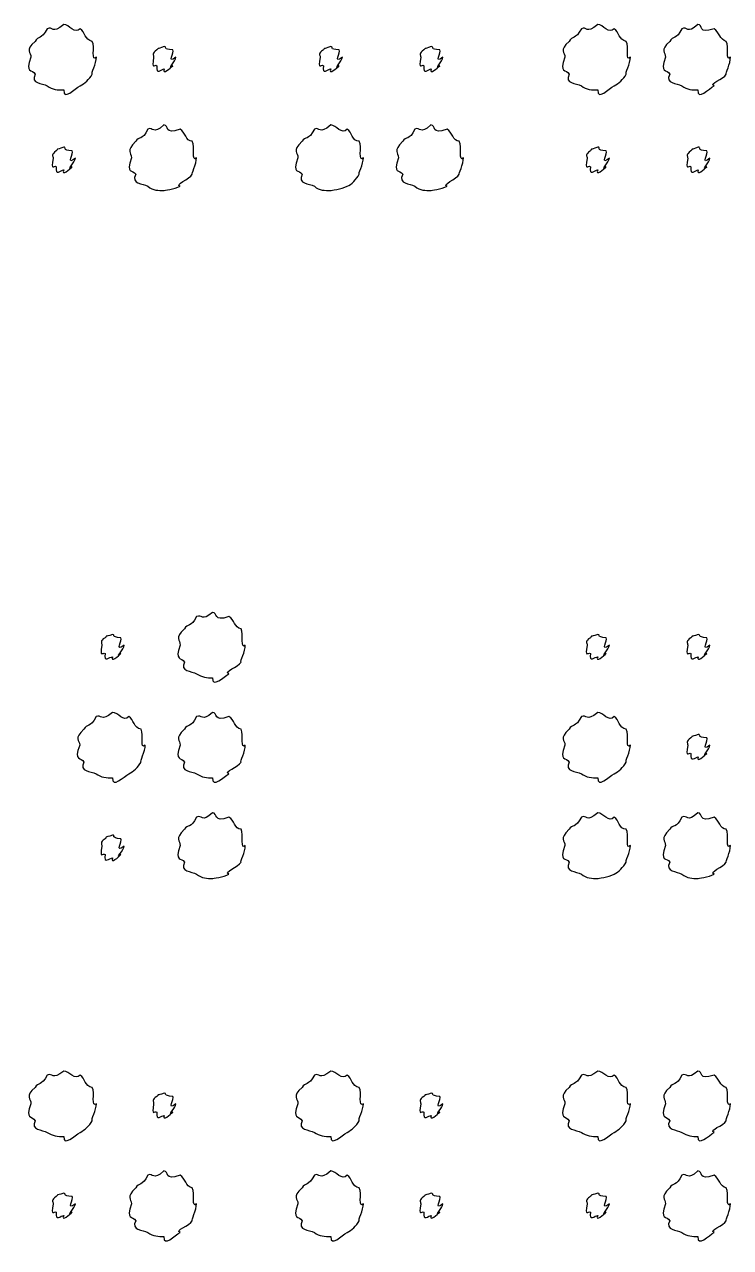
# Model space of a CAD drawing. Header units: millimetres. Extents: x -178 to -32, y 41 to 266.
# Drawn here: x -39.4 to -32.04, y 211.79 to 224.54 of the extents above; entities that cross this region are included whole.
import ezdxf

# ---------------------------------------------------------------- set-up
doc = ezdxf.new("R2010")
doc.units = ezdxf.units.MM
doc.layers.get('0').update_dxf_attribs({"linetype": 'CONTINUOUS'})

msp = doc.modelspace()

# ---------------------------------------------------------------- linework, layer by layer
at = {"color": 0}
for p, q in [((-38.9883, 224.536), (-38.9883, 224.536)), ((-33.4239, 224.536), (-33.4239, 224.536)), ((-32.3821, 224.536), (-32.3821, 224.536)), ((-37.9413, 224.305), (-37.9413, 224.305)), ((-36.2063, 224.305), (-36.2063, 224.305)), ((-35.1588, 224.305), (-35.1588, 224.305)), ((-37.9465, 223.489), (-37.9465, 223.489)), ((-36.2063, 223.489), (-36.2063, 223.489)), ((-35.1644, 223.489), (-35.1644, 223.489)), ((-38.9883, 223.257), (-38.9883, 223.257)), ((-33.4239, 223.257), (-33.4239, 223.257)), ((-32.3766, 223.257), (-32.3766, 223.257)), ((-37.4382, 218.408), (-37.4382, 218.408)), ((-38.4799, 218.176), (-38.4799, 218.176)), ((-33.4239, 218.176), (-33.4239, 218.176)), ((-32.3766, 218.176), (-32.3766, 218.176)), ((-38.4799, 217.366), (-38.4799, 217.366)), ((-37.4382, 217.366), (-37.4382, 217.366)), ((-33.4239, 217.366), (-33.4239, 217.366)), ((-32.3766, 217.135), (-32.3766, 217.135)), ((-37.4382, 216.319), (-37.4382, 216.319)), ((-33.4239, 216.319), (-33.4239, 216.319)), ((-32.3821, 216.319), (-32.3821, 216.319)), ((-38.4799, 216.087), (-38.4799, 216.087)), ((-38.9883, 213.628), (-38.9883, 213.628)), ((-36.2063, 213.628), (-36.2063, 213.628)), ((-33.4239, 213.628), (-33.4239, 213.628)), ((-32.3821, 213.628), (-32.3821, 213.628)), ((-37.9413, 213.396), (-37.9413, 213.396)), ((-35.1588, 213.396), (-35.1588, 213.396)), ((-37.9465, 212.586), (-37.9465, 212.586)), ((-36.2063, 212.586), (-36.2063, 212.586)), ((-32.3821, 212.586), (-32.3821, 212.586)), ((-38.9883, 212.354), (-38.9883, 212.354)), ((-35.1588, 212.354), (-35.1588, 212.354)), ((-33.4239, 212.354), (-33.4239, 212.354))]:
    msp.add_line(p, q, dxfattribs=at)
for points in [[(-38.9883, 224.536), (-39.1111, 224.429), (-39.104, 224.521), (-39.1594, 224.492)], [(-38.8175, 224.492), (-38.8754, 224.429), (-38.929, 224.536), (-38.9883, 224.536)], [(-33.4239, 224.536), (-33.5465, 224.429), (-33.5396, 224.521), (-33.5947, 224.492)], [(-33.253, 224.492), (-33.3109, 224.429), (-33.3646, 224.536), (-33.4239, 224.536)], [(-32.3821, 224.536), (-32.4951, 224.429), (-32.4923, 224.521), (-32.5475, 224.492)], [(-32.2112, 224.492), (-32.3821, 224.429), (-32.3228, 224.536), (-32.3821, 224.536)], [(-39.1594, 224.492), (-39.2211, 224.371), (-39.2557, 224.418), (-39.286, 224.36)], [(-38.6909, 224.36), (-38.7692, 224.371), (-38.765, 224.462), (-38.8175, 224.492)], [(-33.5947, 224.492), (-33.6568, 224.371), (-33.6912, 224.418), (-33.7215, 224.36)], [(-33.1262, 224.36), (-33.2048, 224.371), (-33.2007, 224.462), (-33.253, 224.492)], [(-32.5475, 224.492), (-32.6053, 224.371), (-32.6439, 224.418), (-32.6742, 224.36)], [(-32.0844, 224.36), (-32.1533, 224.371), (-32.1561, 224.462), (-32.2112, 224.492)], [(-39.286, 224.36), (-39.3975, 224.257), (-39.3301, 224.25), (-39.3301, 224.195)], [(-38.6468, 224.195), (-38.7071, 224.139), (-38.6606, 224.305), (-38.6909, 224.36)], [(-38.0182, 224.271), (-38.0746, 224.23), (-38.0513, 224.223), (-38.0513, 224.195)], [(-37.9413, 224.305), (-38.0305, 224.274), (-37.9963, 224.294), (-38.0182, 224.271)], [(-37.8531, 224.271), (-37.9645, 224.274), (-37.9039, 224.305), (-37.9413, 224.305)], [(-37.8199, 224.195), (-37.9204, 224.113), (-37.8308, 224.25), (-37.8531, 224.271)], [(-36.2832, 224.271), (-36.3439, 224.23), (-36.3164, 224.223), (-36.3164, 224.195)], [(-36.2063, 224.305), (-36.2998, 224.274), (-36.2613, 224.294), (-36.2832, 224.271)], [(-36.1181, 224.271), (-36.2338, 224.274), (-36.1689, 224.305), (-36.2063, 224.305)], [(-36.0849, 224.195), (-36.1897, 224.113), (-36.0959, 224.25), (-36.1181, 224.271)], [(-35.236, 224.271), (-35.2926, 224.23), (-35.2691, 224.223), (-35.2691, 224.195)], [(-35.1588, 224.305), (-35.2484, 224.274), (-35.214, 224.294), (-35.236, 224.271)], [(-35.0706, 224.271), (-35.1822, 224.274), (-35.1216, 224.305), (-35.1588, 224.305)], [(-35.0376, 224.195), (-35.1381, 224.113), (-35.0486, 224.25), (-35.0706, 224.271)], [(-33.7215, 224.36), (-33.8332, 224.257), (-33.7656, 224.25), (-33.7656, 224.195)], [(-33.0821, 224.195), (-33.1428, 224.139), (-33.0959, 224.305), (-33.1262, 224.36)], [(-32.6742, 224.36), (-32.7817, 224.257), (-32.7183, 224.25), (-32.7183, 224.195)], [(-32.0403, 224.195), (-32.0954, 224.139), (-32.0541, 224.305), (-32.0844, 224.36)], [(-39.3301, 224.195), (-39.3975, 224.021), (-39.315, 224.073), (-39.286, 224.018)], [(-38.6909, 224.018), (-38.7071, 224.021), (-38.6468, 224.131), (-38.6468, 224.195)], [(-38.0513, 224.195), (-38.0746, 224.047), (-38.0404, 224.128), (-38.0182, 224.106)], [(-37.8531, 224.106), (-37.9204, 224.047), (-37.8199, 224.157), (-37.8199, 224.195)], [(-36.3164, 224.195), (-36.3439, 224.047), (-36.3054, 224.128), (-36.2832, 224.106)], [(-36.1181, 224.106), (-36.1897, 224.047), (-36.0849, 224.157), (-36.0849, 224.195)], [(-35.2691, 224.195), (-35.2926, 224.047), (-35.2581, 224.128), (-35.236, 224.106)], [(-35.0706, 224.106), (-35.1381, 224.047), (-35.0376, 224.157), (-35.0376, 224.195)], [(-33.7656, 224.195), (-33.8332, 224.021), (-33.7505, 224.073), (-33.7215, 224.018)], [(-33.1262, 224.018), (-33.1428, 224.021), (-33.0821, 224.131), (-33.0821, 224.195)], [(-32.7183, 224.195), (-32.7817, 224.021), (-32.7032, 224.073), (-32.6742, 224.018)], [(-32.0844, 224.018), (-32.0954, 224.021), (-32.0403, 224.131), (-32.0403, 224.195)], [(-39.286, 224.018), (-39.3383, 223.915), (-39.2144, 223.926), (-39.1594, 223.897)], [(-38.8175, 223.897), (-38.7692, 223.915), (-38.7237, 223.966), (-38.6909, 224.018)], [(-38.0182, 224.106), (-38.0305, 224.003), (-37.9702, 224.073), (-37.9413, 224.073)], [(-37.9413, 224.073), (-37.9645, 224.003), (-37.8749, 224.084), (-37.8531, 224.106)], [(-36.2832, 224.106), (-36.2998, 224.003), (-36.2352, 224.073), (-36.2063, 224.073)], [(-36.2063, 224.073), (-36.2338, 224.003), (-36.14, 224.084), (-36.1181, 224.106)], [(-35.236, 224.106), (-35.2484, 224.003), (-35.1878, 224.073), (-35.1588, 224.073)], [(-35.1588, 224.073), (-35.1822, 224.003), (-35.0927, 224.084), (-35.0706, 224.106)], [(-33.7215, 224.018), (-33.7739, 223.915), (-33.6499, 223.926), (-33.5947, 223.897)], [(-33.253, 223.897), (-33.2048, 223.915), (-33.1593, 223.966), (-33.1262, 224.018)], [(-32.6742, 224.018), (-32.7238, 223.915), (-32.6026, 223.926), (-32.5475, 223.897)], [(-32.2112, 223.897), (-32.2718, 223.915), (-32.1134, 223.966), (-32.0844, 224.018)], [(-39.1594, 223.897), (-39.1111, 223.856), (-39.0461, 223.853), (-38.9883, 223.853)], [(-38.9883, 223.853), (-38.9939, 223.738), (-38.8726, 223.866), (-38.8175, 223.897)], [(-33.5947, 223.897), (-33.5465, 223.856), (-33.4818, 223.853), (-33.4239, 223.853)], [(-33.4239, 223.853), (-33.4294, 223.738), (-33.3081, 223.866), (-33.253, 223.897)], [(-32.5475, 223.897), (-32.4951, 223.856), (-32.4372, 223.853), (-32.3821, 223.853)], [(-32.3821, 223.853), (-32.3821, 223.738), (-32.2663, 223.866), (-32.2112, 223.897)], [(-37.9465, 223.489), (-38.0594, 223.379), (-38.057, 223.474), (-38.112, 223.445)], [(-37.7758, 223.445), (-37.9465, 223.379), (-37.8873, 223.489), (-37.9465, 223.489)], [(-36.2063, 223.489), (-36.3287, 223.379), (-36.322, 223.474), (-36.377, 223.445)], [(-36.0352, 223.445), (-36.093, 223.379), (-36.147, 223.489), (-36.2063, 223.489)], [(-35.1644, 223.489), (-35.2774, 223.379), (-35.2746, 223.474), (-35.3296, 223.445)], [(-34.9935, 223.445), (-35.1644, 223.379), (-35.1051, 223.489), (-35.1644, 223.489)], [(-38.112, 223.445), (-38.1698, 223.319), (-38.2083, 223.373), (-38.2386, 223.318)], [(-37.6488, 223.318), (-37.7179, 223.319), (-37.7208, 223.415), (-37.7758, 223.445)], [(-36.377, 223.445), (-36.4391, 223.319), (-36.4733, 223.373), (-36.5037, 223.318)], [(-35.9085, 223.318), (-35.9869, 223.319), (-35.983, 223.415), (-36.0352, 223.445)], [(-35.3296, 223.445), (-35.3875, 223.319), (-35.4263, 223.373), (-35.4566, 223.318)], [(-34.8667, 223.318), (-34.9356, 223.319), (-34.9383, 223.415), (-34.9935, 223.445)], [(-39.0656, 223.219), (-39.1262, 223.176), (-39.0987, 223.17), (-39.0987, 223.141)], [(-38.9883, 223.257), (-39.0821, 223.224), (-39.0437, 223.243), (-39.0656, 223.219)], [(-38.9001, 223.219), (-39.0158, 223.224), (-38.9513, 223.257), (-38.9883, 223.257)], [(-38.8673, 223.141), (-38.9717, 223.059), (-38.8782, 223.197), (-38.9001, 223.219)], [(-38.2386, 223.318), (-38.3462, 223.209), (-38.2827, 223.205), (-38.2827, 223.147)], [(-37.6047, 223.147), (-37.6601, 223.092), (-37.6185, 223.263), (-37.6488, 223.318)], [(-36.5037, 223.318), (-36.6155, 223.209), (-36.5478, 223.205), (-36.5478, 223.147)], [(-35.8644, 223.147), (-35.9251, 223.092), (-35.8782, 223.263), (-35.9085, 223.318)], [(-35.4566, 223.318), (-35.5639, 223.209), (-35.5007, 223.205), (-35.5007, 223.147)], [(-34.8226, 223.147), (-34.8777, 223.092), (-34.8364, 223.263), (-34.8667, 223.318)], [(-33.501, 223.219), (-33.5617, 223.176), (-33.5341, 223.17), (-33.5341, 223.141)], [(-33.4239, 223.257), (-33.5176, 223.224), (-33.479, 223.243), (-33.501, 223.219)], [(-33.3357, 223.219), (-33.4514, 223.224), (-33.3867, 223.257), (-33.4239, 223.257)], [(-33.3026, 223.141), (-33.4073, 223.059), (-33.3137, 223.197), (-33.3357, 223.219)], [(-32.4538, 223.219), (-32.5102, 223.176), (-32.4868, 223.17), (-32.4868, 223.141)], [(-32.3766, 223.257), (-32.4661, 223.224), (-32.4317, 223.243), (-32.4538, 223.219)], [(-32.2884, 223.219), (-32.4, 223.224), (-32.3394, 223.257), (-32.3766, 223.257)], [(-32.2553, 223.141), (-32.3559, 223.059), (-32.2663, 223.197), (-32.2884, 223.219)], [(-39.0987, 223.141), (-39.1262, 222.995), (-39.0878, 223.078), (-39.0656, 223.053)], [(-38.9001, 223.053), (-38.9717, 222.995), (-38.8673, 223.109), (-38.8673, 223.141)], [(-38.2827, 223.147), (-38.3462, 222.971), (-38.2676, 223.027), (-38.2386, 222.976)], [(-37.6488, 222.976), (-37.6601, 222.971), (-37.6047, 223.084), (-37.6047, 223.147)], [(-36.5478, 223.147), (-36.6155, 222.971), (-36.5326, 223.027), (-36.5037, 222.976)], [(-35.9085, 222.976), (-35.9251, 222.971), (-35.8644, 223.084), (-35.8644, 223.147)], [(-35.5007, 223.147), (-35.5639, 222.971), (-35.4856, 223.027), (-35.4566, 222.976)], [(-34.8667, 222.976), (-34.8777, 222.971), (-34.8226, 223.084), (-34.8226, 223.147)], [(-33.5341, 223.141), (-33.5617, 222.995), (-33.5231, 223.078), (-33.501, 223.053)], [(-33.3357, 223.053), (-33.4073, 222.995), (-33.3026, 223.109), (-33.3026, 223.141)], [(-32.4868, 223.141), (-32.5102, 222.995), (-32.4758, 223.078), (-32.4538, 223.053)], [(-32.2884, 223.053), (-32.3559, 222.995), (-32.2553, 223.109), (-32.2553, 223.141)], [(-39.0656, 223.053), (-39.0821, 222.948), (-39.0172, 223.02), (-38.9883, 223.02)], [(-38.9883, 223.02), (-39.0158, 222.948), (-38.9223, 223.031), (-38.9001, 223.053)], [(-38.2386, 222.976), (-38.2884, 222.867), (-38.167, 222.883), (-38.112, 222.849)], [(-37.7758, 222.849), (-37.8365, 222.867), (-37.6777, 222.924), (-37.6488, 222.976)], [(-36.5037, 222.976), (-36.5562, 222.867), (-36.4321, 222.883), (-36.377, 222.849)], [(-36.0352, 222.849), (-35.9869, 222.867), (-35.9417, 222.924), (-35.9085, 222.976)], [(-35.4566, 222.976), (-35.506, 222.867), (-35.3847, 222.883), (-35.3296, 222.849)], [(-34.9935, 222.849), (-35.0541, 222.867), (-34.8956, 222.924), (-34.8667, 222.976)], [(-33.501, 223.053), (-33.5176, 222.948), (-33.4528, 223.02), (-33.4239, 223.02)], [(-33.4239, 223.02), (-33.4514, 222.948), (-33.3578, 223.031), (-33.3357, 223.053)], [(-32.4538, 223.053), (-32.4661, 222.948), (-32.4055, 223.02), (-32.3766, 223.02)], [(-32.3766, 223.02), (-32.4, 222.948), (-32.3104, 223.031), (-32.2884, 223.053)], [(-38.112, 222.849), (-38.0594, 222.805), (-38.0016, 222.805), (-37.9465, 222.805)], [(-37.9465, 222.805), (-37.9465, 222.805), (-37.8308, 222.819), (-37.7758, 222.849)], [(-36.377, 222.849), (-36.3287, 222.805), (-36.2641, 222.805), (-36.2063, 222.805)], [(-36.2063, 222.805), (-36.2116, 222.805), (-36.0902, 222.819), (-36.0352, 222.849)], [(-35.3296, 222.849), (-35.2774, 222.805), (-35.2195, 222.805), (-35.1644, 222.805)], [(-35.1644, 222.805), (-35.1644, 222.805), (-35.0486, 222.819), (-34.9935, 222.849)], [(-37.4382, 218.408), (-37.5511, 218.306), (-37.5483, 218.393), (-37.6036, 218.364)], [(-37.2671, 218.364), (-37.4382, 218.306), (-37.3789, 218.408), (-37.4382, 218.408)], [(-37.6036, 218.364), (-37.6615, 218.248), (-37.6999, 218.292), (-37.7303, 218.237)], [(-37.1404, 218.237), (-37.2092, 218.248), (-37.2121, 218.333), (-37.2671, 218.364)], [(-38.5572, 218.143), (-38.6179, 218.108), (-38.59, 218.095), (-38.59, 218.066)], [(-38.4799, 218.176), (-38.5738, 218.152), (-38.535, 218.166), (-38.5572, 218.143)], [(-38.3917, 218.143), (-38.5075, 218.152), (-38.4425, 218.176), (-38.4799, 218.176)], [(-38.3586, 218.066), (-38.4634, 217.991), (-38.3695, 218.121), (-38.3917, 218.143)], [(-37.7303, 218.237), (-37.8379, 218.138), (-37.7744, 218.124), (-37.7744, 218.066)], [(-37.0963, 218.066), (-37.1514, 218.019), (-37.1101, 218.182), (-37.1404, 218.237)], [(-33.501, 218.143), (-33.5617, 218.108), (-33.5341, 218.095), (-33.5341, 218.066)], [(-33.4239, 218.176), (-33.5176, 218.152), (-33.479, 218.166), (-33.501, 218.143)], [(-33.3357, 218.143), (-33.4514, 218.152), (-33.3867, 218.176), (-33.4239, 218.176)], [(-33.3026, 218.066), (-33.4073, 217.991), (-33.3137, 218.121), (-33.3357, 218.143)], [(-32.4538, 218.143), (-32.5102, 218.108), (-32.4868, 218.095), (-32.4868, 218.066)], [(-32.3766, 218.176), (-32.4661, 218.152), (-32.4317, 218.166), (-32.4538, 218.143)], [(-32.2884, 218.143), (-32.4, 218.152), (-32.3394, 218.176), (-32.3766, 218.176)], [(-32.2553, 218.066), (-32.3559, 217.991), (-32.2663, 218.121), (-32.2884, 218.143)], [(-38.59, 218.066), (-38.6179, 217.924), (-38.5791, 218), (-38.5572, 217.978)], [(-38.3917, 217.978), (-38.4634, 217.924), (-38.3586, 218.029), (-38.3586, 218.066)], [(-37.7744, 218.066), (-37.8379, 217.898), (-37.7592, 217.945), (-37.7303, 217.89)], [(-37.1404, 217.89), (-37.1514, 217.898), (-37.0963, 218.003), (-37.0963, 218.066)], [(-33.5341, 218.066), (-33.5617, 217.924), (-33.5231, 218), (-33.501, 217.978)], [(-33.3357, 217.978), (-33.4073, 217.924), (-33.3026, 218.029), (-33.3026, 218.066)], [(-32.4868, 218.066), (-32.5102, 217.924), (-32.4758, 218), (-32.4538, 217.978)], [(-32.2884, 217.978), (-32.3559, 217.924), (-32.2553, 218.029), (-32.2553, 218.066)], [(-38.5572, 217.978), (-38.5738, 217.88), (-38.5089, 217.945), (-38.4799, 217.945)], [(-38.4799, 217.945), (-38.5075, 217.88), (-38.4136, 217.956), (-38.3917, 217.978)], [(-37.7303, 217.89), (-37.78, 217.792), (-37.6587, 217.798), (-37.6036, 217.769)], [(-37.2671, 217.769), (-37.3278, 217.792), (-37.1694, 217.837), (-37.1404, 217.89)], [(-33.501, 217.978), (-33.5176, 217.88), (-33.4528, 217.945), (-33.4239, 217.945)], [(-33.4239, 217.945), (-33.4514, 217.88), (-33.3578, 217.956), (-33.3357, 217.978)], [(-32.4538, 217.978), (-32.4661, 217.88), (-32.4055, 217.945), (-32.3766, 217.945)], [(-32.3766, 217.945), (-32.4, 217.88), (-32.3104, 217.956), (-32.2884, 217.978)], [(-37.6036, 217.769), (-37.5511, 217.733), (-37.4932, 217.725), (-37.4382, 217.725)], [(-37.4382, 217.725), (-37.4382, 217.616), (-37.3225, 217.738), (-37.2671, 217.769)], [(-38.4799, 217.366), (-38.6027, 217.259), (-38.5957, 217.351), (-38.6507, 217.322)], [(-38.3092, 217.322), (-38.3671, 217.259), (-38.4207, 217.366), (-38.4799, 217.366)], [(-37.4382, 217.366), (-37.5511, 217.259), (-37.5483, 217.351), (-37.6036, 217.322)], [(-37.2671, 217.322), (-37.4382, 217.259), (-37.3789, 217.366), (-37.4382, 217.366)], [(-33.4239, 217.366), (-33.5465, 217.259), (-33.5396, 217.351), (-33.5947, 217.322)], [(-33.253, 217.322), (-33.3109, 217.259), (-33.3646, 217.366), (-33.4239, 217.366)], [(-38.6507, 217.322), (-38.7128, 217.201), (-38.7473, 217.248), (-38.7777, 217.19)], [(-38.1822, 217.19), (-38.2609, 217.201), (-38.2566, 217.292), (-38.3092, 217.322)], [(-37.6036, 217.322), (-37.6615, 217.201), (-37.6999, 217.248), (-37.7303, 217.19)], [(-37.1404, 217.19), (-37.2092, 217.201), (-37.2121, 217.292), (-37.2671, 217.322)], [(-33.5947, 217.322), (-33.6568, 217.201), (-33.6912, 217.248), (-33.7215, 217.19)], [(-33.1262, 217.19), (-33.2048, 217.201), (-33.2007, 217.292), (-33.253, 217.322)], [(-38.7777, 217.19), (-38.8892, 217.086), (-38.8218, 217.08), (-38.8218, 217.025)], [(-38.1381, 217.025), (-38.1988, 216.969), (-38.1519, 217.135), (-38.1822, 217.19)], [(-37.7303, 217.19), (-37.8379, 217.086), (-37.7744, 217.08), (-37.7744, 217.025)], [(-37.0963, 217.025), (-37.1514, 216.969), (-37.1101, 217.135), (-37.1404, 217.19)], [(-33.7215, 217.19), (-33.8332, 217.086), (-33.7656, 217.08), (-33.7656, 217.025)], [(-33.0821, 217.025), (-33.1428, 216.969), (-33.0959, 217.135), (-33.1262, 217.19)], [(-32.4538, 217.102), (-32.5102, 217.06), (-32.4868, 217.054), (-32.4868, 217.025)], [(-32.3766, 217.135), (-32.4661, 217.104), (-32.4317, 217.124), (-32.4538, 217.102)], [(-32.2884, 217.102), (-32.4, 217.104), (-32.3394, 217.135), (-32.3766, 217.135)], [(-32.2553, 217.025), (-32.3559, 216.943), (-32.2663, 217.08), (-32.2884, 217.102)], [(-38.8218, 217.025), (-38.8892, 216.851), (-38.8066, 216.903), (-38.7777, 216.848)], [(-38.1822, 216.848), (-38.1988, 216.851), (-38.1381, 216.961), (-38.1381, 217.025)], [(-37.7744, 217.025), (-37.8379, 216.851), (-37.7592, 216.903), (-37.7303, 216.848)], [(-37.1404, 216.848), (-37.1514, 216.851), (-37.0963, 216.961), (-37.0963, 217.025)], [(-33.7656, 217.025), (-33.8332, 216.851), (-33.7505, 216.903), (-33.7215, 216.848)], [(-33.1262, 216.848), (-33.1428, 216.851), (-33.0821, 216.961), (-33.0821, 217.025)], [(-32.4868, 217.025), (-32.5102, 216.877), (-32.4758, 216.958), (-32.4538, 216.936)], [(-32.2884, 216.936), (-32.3559, 216.877), (-32.2553, 216.987), (-32.2553, 217.025)], [(-38.7777, 216.848), (-38.8299, 216.745), (-38.7061, 216.756), (-38.6507, 216.727)], [(-38.3092, 216.727), (-38.2609, 216.745), (-38.2154, 216.796), (-38.1822, 216.848)], [(-37.7303, 216.848), (-37.78, 216.745), (-37.6587, 216.756), (-37.6036, 216.727)], [(-37.2671, 216.727), (-37.3278, 216.745), (-37.1694, 216.796), (-37.1404, 216.848)], [(-33.7215, 216.848), (-33.7739, 216.745), (-33.6499, 216.756), (-33.5947, 216.727)], [(-33.253, 216.727), (-33.2048, 216.745), (-33.1593, 216.796), (-33.1262, 216.848)], [(-32.4538, 216.936), (-32.4661, 216.833), (-32.4055, 216.903), (-32.3766, 216.903)], [(-32.3766, 216.903), (-32.4, 216.833), (-32.3104, 216.914), (-32.2884, 216.936)], [(-38.6507, 216.727), (-38.6027, 216.686), (-38.5378, 216.683), (-38.4799, 216.683)], [(-38.4799, 216.683), (-38.4856, 216.569), (-38.3642, 216.697), (-38.3092, 216.727)], [(-37.6036, 216.727), (-37.5511, 216.686), (-37.4932, 216.683), (-37.4382, 216.683)], [(-37.4382, 216.683), (-37.4382, 216.569), (-37.3225, 216.697), (-37.2671, 216.727)], [(-33.5947, 216.727), (-33.5465, 216.686), (-33.4818, 216.683), (-33.4239, 216.683)], [(-33.4239, 216.683), (-33.4294, 216.569), (-33.3081, 216.697), (-33.253, 216.727)], [(-37.6036, 216.275), (-37.6615, 216.149), (-37.6999, 216.203), (-37.7303, 216.148)], [(-37.4382, 216.319), (-37.5511, 216.209), (-37.5483, 216.304), (-37.6036, 216.275)], [(-37.2671, 216.275), (-37.4382, 216.209), (-37.3789, 216.319), (-37.4382, 216.319)], [(-37.1404, 216.148), (-37.2092, 216.149), (-37.2121, 216.245), (-37.2671, 216.275)], [(-33.5947, 216.275), (-33.6568, 216.149), (-33.6912, 216.203), (-33.7215, 216.148)], [(-33.4239, 216.319), (-33.5465, 216.209), (-33.5396, 216.304), (-33.5947, 216.275)], [(-33.253, 216.275), (-33.3109, 216.209), (-33.3646, 216.319), (-33.4239, 216.319)], [(-33.1262, 216.148), (-33.2048, 216.149), (-33.2007, 216.245), (-33.253, 216.275)], [(-32.5475, 216.275), (-32.6053, 216.149), (-32.6439, 216.203), (-32.6742, 216.148)], [(-32.3821, 216.319), (-32.4951, 216.209), (-32.4923, 216.304), (-32.5475, 216.275)], [(-32.2112, 216.275), (-32.3821, 216.209), (-32.3228, 216.319), (-32.3821, 216.319)], [(-32.0844, 216.148), (-32.1533, 216.149), (-32.1561, 216.245), (-32.2112, 216.275)], [(-38.4799, 216.087), (-38.5738, 216.055), (-38.535, 216.074), (-38.5572, 216.049)], [(-38.3917, 216.049), (-38.5075, 216.055), (-38.4425, 216.087), (-38.4799, 216.087)], [(-37.7303, 216.148), (-37.8379, 216.039), (-37.7744, 216.035), (-37.7744, 215.977)], [(-37.0963, 215.977), (-37.1514, 215.922), (-37.1101, 216.093), (-37.1404, 216.148)], [(-33.7215, 216.148), (-33.8332, 216.039), (-33.7656, 216.035), (-33.7656, 215.977)], [(-33.0821, 215.977), (-33.1428, 215.922), (-33.0959, 216.093), (-33.1262, 216.148)], [(-32.6742, 216.148), (-32.7817, 216.039), (-32.7183, 216.035), (-32.7183, 215.977)], [(-32.0403, 215.977), (-32.0954, 215.922), (-32.0541, 216.093), (-32.0844, 216.148)], [(-38.5572, 216.049), (-38.6179, 216.006), (-38.59, 216.001), (-38.59, 215.972)], [(-38.59, 215.972), (-38.6179, 215.826), (-38.5791, 215.908), (-38.5572, 215.883)], [(-38.3586, 215.972), (-38.4634, 215.889), (-38.3695, 216.027), (-38.3917, 216.049)], [(-38.3917, 215.883), (-38.4634, 215.826), (-38.3586, 215.938), (-38.3586, 215.972)], [(-37.7744, 215.977), (-37.8379, 215.801), (-37.7592, 215.857), (-37.7303, 215.806)], [(-37.1404, 215.806), (-37.1514, 215.801), (-37.0963, 215.914), (-37.0963, 215.977)], [(-33.7656, 215.977), (-33.8332, 215.801), (-33.7505, 215.857), (-33.7215, 215.806)], [(-33.1262, 215.806), (-33.1428, 215.801), (-33.0821, 215.914), (-33.0821, 215.977)], [(-32.7183, 215.977), (-32.7817, 215.801), (-32.7032, 215.857), (-32.6742, 215.806)], [(-32.0844, 215.806), (-32.0954, 215.801), (-32.0403, 215.914), (-32.0403, 215.977)], [(-38.5572, 215.883), (-38.5738, 215.779), (-38.5089, 215.85), (-38.4799, 215.85)], [(-38.4799, 215.85), (-38.5075, 215.779), (-38.4136, 215.862), (-38.3917, 215.883)], [(-37.7303, 215.806), (-37.78, 215.698), (-37.6587, 215.713), (-37.6036, 215.68)], [(-37.2671, 215.68), (-37.3278, 215.698), (-37.1694, 215.754), (-37.1404, 215.806)], [(-33.7215, 215.806), (-33.7739, 215.698), (-33.6499, 215.713), (-33.5947, 215.68)], [(-33.253, 215.68), (-33.2048, 215.698), (-33.1593, 215.754), (-33.1262, 215.806)], [(-32.6742, 215.806), (-32.7238, 215.698), (-32.6026, 215.713), (-32.5475, 215.68)], [(-32.2112, 215.68), (-32.2718, 215.698), (-32.1134, 215.754), (-32.0844, 215.806)], [(-37.6036, 215.68), (-37.5511, 215.635), (-37.4932, 215.635), (-37.4382, 215.635)], [(-37.4382, 215.635), (-37.4382, 215.635), (-37.3225, 215.649), (-37.2671, 215.68)], [(-33.5947, 215.68), (-33.5465, 215.635), (-33.4818, 215.635), (-33.4239, 215.635)], [(-33.4239, 215.635), (-33.4294, 215.635), (-33.3081, 215.649), (-33.253, 215.68)], [(-32.5475, 215.68), (-32.4951, 215.635), (-32.4372, 215.635), (-32.3821, 215.635)], [(-32.3821, 215.635), (-32.3821, 215.635), (-32.2663, 215.649), (-32.2112, 215.68)], [(-39.1594, 213.584), (-39.2211, 213.468), (-39.2557, 213.512), (-39.286, 213.457)], [(-38.9883, 213.628), (-39.1111, 213.526), (-39.104, 213.613), (-39.1594, 213.584)], [(-38.8175, 213.584), (-38.8754, 213.526), (-38.929, 213.628), (-38.9883, 213.628)], [(-38.6909, 213.457), (-38.7692, 213.468), (-38.765, 213.553), (-38.8175, 213.584)], [(-36.377, 213.584), (-36.4391, 213.468), (-36.4733, 213.512), (-36.5037, 213.457)], [(-36.2063, 213.628), (-36.3287, 213.526), (-36.322, 213.613), (-36.377, 213.584)], [(-36.0352, 213.584), (-36.093, 213.526), (-36.147, 213.628), (-36.2063, 213.628)], [(-35.9085, 213.457), (-35.9869, 213.468), (-35.983, 213.553), (-36.0352, 213.584)], [(-33.5947, 213.584), (-33.6568, 213.468), (-33.6912, 213.512), (-33.7215, 213.457)], [(-33.4239, 213.628), (-33.5465, 213.526), (-33.5396, 213.613), (-33.5947, 213.584)], [(-33.253, 213.584), (-33.3109, 213.526), (-33.3646, 213.628), (-33.4239, 213.628)], [(-33.1262, 213.457), (-33.2048, 213.468), (-33.2007, 213.553), (-33.253, 213.584)], [(-32.5475, 213.584), (-32.6053, 213.468), (-32.6439, 213.512), (-32.6742, 213.457)], [(-32.3821, 213.628), (-32.4951, 213.526), (-32.4923, 213.613), (-32.5475, 213.584)], [(-32.2112, 213.584), (-32.3821, 213.526), (-32.3228, 213.628), (-32.3821, 213.628)], [(-32.0844, 213.457), (-32.1533, 213.468), (-32.1561, 213.553), (-32.2112, 213.584)], [(-39.286, 213.457), (-39.3975, 213.358), (-39.3301, 213.344), (-39.3301, 213.286)], [(-38.6468, 213.286), (-38.7071, 213.239), (-38.6606, 213.402), (-38.6909, 213.457)], [(-36.5037, 213.457), (-36.6155, 213.358), (-36.5478, 213.344), (-36.5478, 213.286)], [(-35.8644, 213.286), (-35.9251, 213.239), (-35.8782, 213.402), (-35.9085, 213.457)], [(-33.7215, 213.457), (-33.8332, 213.358), (-33.7656, 213.344), (-33.7656, 213.286)], [(-33.0821, 213.286), (-33.1428, 213.239), (-33.0959, 213.402), (-33.1262, 213.457)], [(-32.6742, 213.457), (-32.7817, 213.358), (-32.7183, 213.344), (-32.7183, 213.286)], [(-32.0403, 213.286), (-32.0954, 213.239), (-32.0541, 213.402), (-32.0844, 213.457)], [(-39.3301, 213.286), (-39.3975, 213.118), (-39.315, 213.165), (-39.286, 213.11)], [(-38.6909, 213.11), (-38.7071, 213.118), (-38.6468, 213.222), (-38.6468, 213.286)], [(-38.0182, 213.363), (-38.0746, 213.327), (-38.0513, 213.315), (-38.0513, 213.286)], [(-38.0513, 213.286), (-38.0746, 213.144), (-38.0404, 213.22), (-38.0182, 213.198)], [(-37.9413, 213.396), (-38.0305, 213.371), (-37.9963, 213.385), (-38.0182, 213.363)], [(-37.8531, 213.363), (-37.9645, 213.371), (-37.9039, 213.396), (-37.9413, 213.396)], [(-37.8199, 213.286), (-37.9204, 213.21), (-37.8308, 213.341), (-37.8531, 213.363)], [(-37.8531, 213.198), (-37.9204, 213.144), (-37.8199, 213.249), (-37.8199, 213.286)], [(-36.5478, 213.286), (-36.6155, 213.118), (-36.5326, 213.165), (-36.5037, 213.11)], [(-35.9085, 213.11), (-35.9251, 213.118), (-35.8644, 213.222), (-35.8644, 213.286)], [(-35.236, 213.363), (-35.2926, 213.327), (-35.2691, 213.315), (-35.2691, 213.286)], [(-35.2691, 213.286), (-35.2926, 213.144), (-35.2581, 213.22), (-35.236, 213.198)], [(-35.1588, 213.396), (-35.2484, 213.371), (-35.214, 213.385), (-35.236, 213.363)], [(-35.0706, 213.363), (-35.1822, 213.371), (-35.1216, 213.396), (-35.1588, 213.396)], [(-35.0376, 213.286), (-35.1381, 213.21), (-35.0486, 213.341), (-35.0706, 213.363)], [(-35.0706, 213.198), (-35.1381, 213.144), (-35.0376, 213.249), (-35.0376, 213.286)], [(-33.7656, 213.286), (-33.8332, 213.118), (-33.7505, 213.165), (-33.7215, 213.11)], [(-33.1262, 213.11), (-33.1428, 213.118), (-33.0821, 213.222), (-33.0821, 213.286)], [(-32.7183, 213.286), (-32.7817, 213.118), (-32.7032, 213.165), (-32.6742, 213.11)], [(-32.0844, 213.11), (-32.0954, 213.118), (-32.0403, 213.222), (-32.0403, 213.286)], [(-38.0182, 213.198), (-38.0305, 213.1), (-37.9702, 213.165), (-37.9413, 213.165)], [(-37.9413, 213.165), (-37.9645, 213.1), (-37.8749, 213.175), (-37.8531, 213.198)], [(-35.236, 213.198), (-35.2484, 213.1), (-35.1878, 213.165), (-35.1588, 213.165)], [(-35.1588, 213.165), (-35.1822, 213.1), (-35.0927, 213.175), (-35.0706, 213.198)], [(-39.286, 213.11), (-39.3383, 213.012), (-39.2144, 213.017), (-39.1594, 212.988)], [(-38.8175, 212.988), (-38.7692, 213.012), (-38.7237, 213.057), (-38.6909, 213.11)], [(-36.5037, 213.11), (-36.5562, 213.012), (-36.4321, 213.017), (-36.377, 212.988)], [(-36.0352, 212.988), (-35.9869, 213.012), (-35.9417, 213.057), (-35.9085, 213.11)], [(-33.7215, 213.11), (-33.7739, 213.012), (-33.6499, 213.017), (-33.5947, 212.988)], [(-33.253, 212.988), (-33.2048, 213.012), (-33.1593, 213.057), (-33.1262, 213.11)], [(-32.6742, 213.11), (-32.7238, 213.012), (-32.6026, 213.017), (-32.5475, 212.988)], [(-32.2112, 212.988), (-32.2718, 213.012), (-32.1134, 213.057), (-32.0844, 213.11)], [(-39.1594, 212.988), (-39.1111, 212.953), (-39.0461, 212.944), (-38.9883, 212.944)], [(-38.9883, 212.944), (-38.9939, 212.835), (-38.8726, 212.958), (-38.8175, 212.988)], [(-36.377, 212.988), (-36.3287, 212.953), (-36.2641, 212.944), (-36.2063, 212.944)], [(-36.2063, 212.944), (-36.2116, 212.835), (-36.0902, 212.958), (-36.0352, 212.988)], [(-33.5947, 212.988), (-33.5465, 212.953), (-33.4818, 212.944), (-33.4239, 212.944)], [(-33.4239, 212.944), (-33.4294, 212.835), (-33.3081, 212.958), (-33.253, 212.988)], [(-32.5475, 212.988), (-32.4951, 212.953), (-32.4372, 212.944), (-32.3821, 212.944)], [(-32.3821, 212.944), (-32.3821, 212.835), (-32.2663, 212.958), (-32.2112, 212.988)], [(-38.112, 212.542), (-38.1698, 212.421), (-38.2083, 212.467), (-38.2386, 212.409)], [(-37.9465, 212.586), (-38.0594, 212.478), (-38.057, 212.571), (-38.112, 212.542)], [(-37.7758, 212.542), (-37.9465, 212.478), (-37.8873, 212.586), (-37.9465, 212.586)], [(-37.6488, 212.409), (-37.7179, 212.421), (-37.7208, 212.512), (-37.7758, 212.542)], [(-36.377, 212.542), (-36.4391, 212.421), (-36.4733, 212.467), (-36.5037, 212.409)], [(-36.2063, 212.586), (-36.3287, 212.478), (-36.322, 212.571), (-36.377, 212.542)], [(-36.0352, 212.542), (-36.093, 212.478), (-36.147, 212.586), (-36.2063, 212.586)], [(-35.9085, 212.409), (-35.9869, 212.421), (-35.983, 212.512), (-36.0352, 212.542)], [(-32.5475, 212.542), (-32.6053, 212.421), (-32.6439, 212.467), (-32.6742, 212.409)], [(-32.3821, 212.586), (-32.4951, 212.478), (-32.4923, 212.571), (-32.5475, 212.542)], [(-32.2112, 212.542), (-32.3821, 212.478), (-32.3228, 212.586), (-32.3821, 212.586)], [(-32.0844, 212.409), (-32.1533, 212.421), (-32.1561, 212.512), (-32.2112, 212.542)], [(-38.2386, 212.409), (-38.3462, 212.306), (-38.2827, 212.299), (-38.2827, 212.244)], [(-37.6047, 212.244), (-37.6601, 212.189), (-37.6185, 212.354), (-37.6488, 212.409)], [(-36.5037, 212.409), (-36.6155, 212.306), (-36.5478, 212.299), (-36.5478, 212.244)], [(-35.8644, 212.244), (-35.9251, 212.189), (-35.8782, 212.354), (-35.9085, 212.409)], [(-32.6742, 212.409), (-32.7817, 212.306), (-32.7183, 212.299), (-32.7183, 212.244)], [(-32.0403, 212.244), (-32.0954, 212.189), (-32.0541, 212.354), (-32.0844, 212.409)], [(-39.0656, 212.321), (-39.1262, 212.28), (-39.0987, 212.273), (-39.0987, 212.244)], [(-38.9883, 212.354), (-39.0821, 212.324), (-39.0437, 212.343), (-39.0656, 212.321)], [(-38.9001, 212.321), (-39.0158, 212.324), (-38.9513, 212.354), (-38.9883, 212.354)], [(-38.8673, 212.244), (-38.9717, 212.163), (-38.8782, 212.299), (-38.9001, 212.321)], [(-35.236, 212.321), (-35.2926, 212.28), (-35.2691, 212.273), (-35.2691, 212.244)], [(-35.1588, 212.354), (-35.2484, 212.324), (-35.214, 212.343), (-35.236, 212.321)], [(-35.0706, 212.321), (-35.1822, 212.324), (-35.1216, 212.354), (-35.1588, 212.354)], [(-35.0376, 212.244), (-35.1381, 212.163), (-35.0486, 212.299), (-35.0706, 212.321)], [(-33.501, 212.321), (-33.5617, 212.28), (-33.5341, 212.273), (-33.5341, 212.244)], [(-33.4239, 212.354), (-33.5176, 212.324), (-33.479, 212.343), (-33.501, 212.321)], [(-33.3357, 212.321), (-33.4514, 212.324), (-33.3867, 212.354), (-33.4239, 212.354)], [(-33.3026, 212.244), (-33.4073, 212.163), (-33.3137, 212.299), (-33.3357, 212.321)], [(-39.0987, 212.244), (-39.1262, 212.097), (-39.0878, 212.178), (-39.0656, 212.156)], [(-39.0656, 212.156), (-39.0821, 212.053), (-39.0172, 212.123), (-38.9883, 212.123)], [(-38.9883, 212.123), (-39.0158, 212.053), (-38.9223, 212.134), (-38.9001, 212.156)], [(-38.9001, 212.156), (-38.9717, 212.097), (-38.8673, 212.207), (-38.8673, 212.244)], [(-38.2827, 212.244), (-38.3462, 212.071), (-38.2676, 212.123), (-38.2386, 212.068)], [(-37.6488, 212.068), (-37.6601, 212.071), (-37.6047, 212.181), (-37.6047, 212.244)], [(-36.5478, 212.244), (-36.6155, 212.071), (-36.5326, 212.123), (-36.5037, 212.068)], [(-35.9085, 212.068), (-35.9251, 212.071), (-35.8644, 212.181), (-35.8644, 212.244)], [(-35.2691, 212.244), (-35.2926, 212.097), (-35.2581, 212.178), (-35.236, 212.156)], [(-35.236, 212.156), (-35.2484, 212.053), (-35.1878, 212.123), (-35.1588, 212.123)], [(-35.1588, 212.123), (-35.1822, 212.053), (-35.0927, 212.134), (-35.0706, 212.156)], [(-35.0706, 212.156), (-35.1381, 212.097), (-35.0376, 212.207), (-35.0376, 212.244)], [(-33.5341, 212.244), (-33.5617, 212.097), (-33.5231, 212.178), (-33.501, 212.156)], [(-33.501, 212.156), (-33.5176, 212.053), (-33.4528, 212.123), (-33.4239, 212.123)], [(-33.4239, 212.123), (-33.4514, 212.053), (-33.3578, 212.134), (-33.3357, 212.156)], [(-33.3357, 212.156), (-33.4073, 212.097), (-33.3026, 212.207), (-33.3026, 212.244)], [(-32.7183, 212.244), (-32.7817, 212.071), (-32.7032, 212.123), (-32.6742, 212.068)], [(-32.0844, 212.068), (-32.0954, 212.071), (-32.0403, 212.181), (-32.0403, 212.244)], [(-38.2386, 212.068), (-38.2884, 211.964), (-38.167, 211.975), (-38.112, 211.946)], [(-37.7758, 211.946), (-37.8365, 211.964), (-37.6777, 212.015), (-37.6488, 212.068)], [(-36.5037, 212.068), (-36.5562, 211.964), (-36.4321, 211.975), (-36.377, 211.946)], [(-36.0352, 211.946), (-35.9869, 211.964), (-35.9417, 212.015), (-35.9085, 212.068)], [(-32.6742, 212.068), (-32.7238, 211.964), (-32.6026, 211.975), (-32.5475, 211.946)], [(-32.2112, 211.946), (-32.2718, 211.964), (-32.1134, 212.015), (-32.0844, 212.068)], [(-38.112, 211.946), (-38.0594, 211.905), (-38.0016, 211.902), (-37.9465, 211.902)], [(-37.9465, 211.902), (-37.9465, 211.788), (-37.8308, 211.916), (-37.7758, 211.946)], [(-36.377, 211.946), (-36.3287, 211.905), (-36.2641, 211.902), (-36.2063, 211.902)], [(-36.2063, 211.902), (-36.2116, 211.788), (-36.0902, 211.916), (-36.0352, 211.946)], [(-32.5475, 211.946), (-32.4951, 211.905), (-32.4372, 211.902), (-32.3821, 211.902)], [(-32.3821, 211.902), (-32.3821, 211.788), (-32.2663, 211.916), (-32.2112, 211.946)]]:
    msp.add_open_spline(points, degree=3, dxfattribs=at)

doc.saveas('drawing.dxf')
